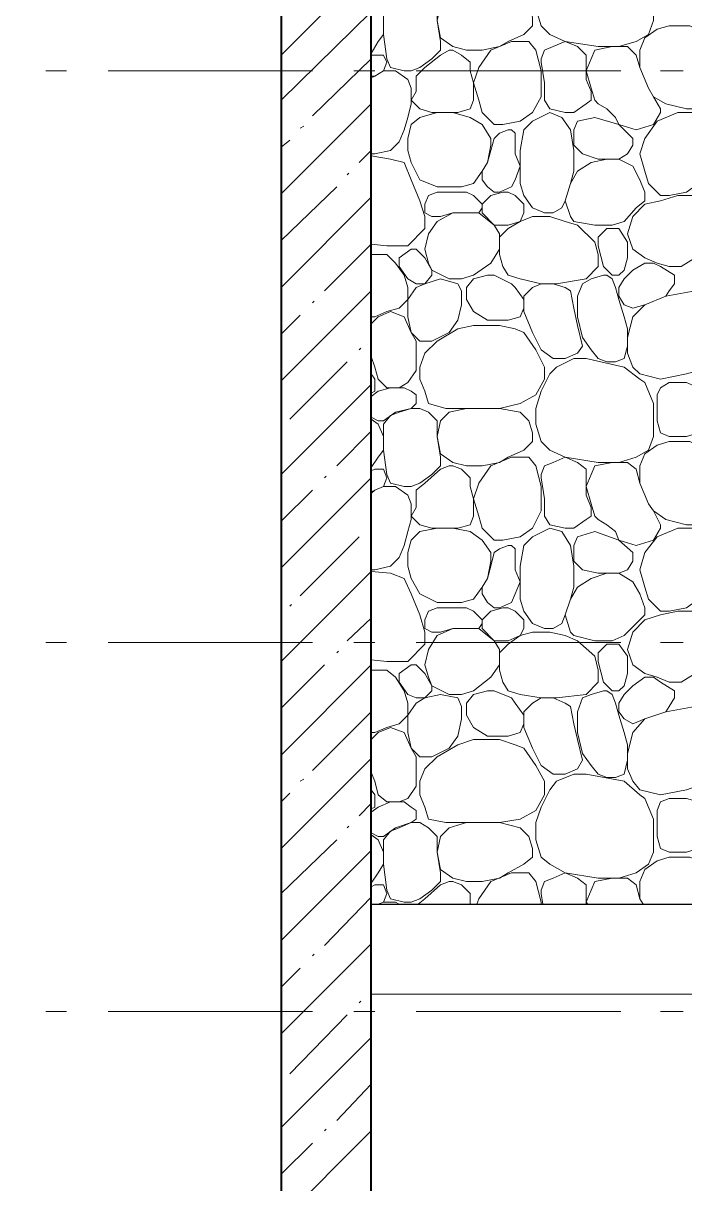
# Model space of a CAD drawing. Header units: millimetres. Extents: x -249154 to 415037, y -45458 to 354837.
# Drawn here: x -190493 to -188875, y 12197 to 15035 of the extents above; entities that cross this region are included whole.
import ezdxf

# ---------------------------------------------------------------- set-up
doc = ezdxf.new("R2010")
doc.units = ezdxf.units.MM

msp = doc.modelspace()

# ---------------------------------------------------------------- linework, layer by layer
at = {"lineweight": 40}
for points in [[(-189641.5, 11949.3), (-189641.5, 12080.6), (-189641.5, 15579.8), (-187938.5, 15579.8), (-187718.2, 15579.8), (-187718.2, 16503.3), (-187718.2, 16723.6), (-187718.2, 18223.3), (-187938.5, 18223.3), (-187938.5, 16723.6), (-191340.3, 16723.6), (-191340.3, 23095.1), (-191560.6, 23095.1), (-191560.6, 16503.3), (-191560.6, 12720.3), (-191560.6, 11868.8)], [(-191560.6, 11750.2), (-191340.3, 11750.2), (-191141.2, 11750.2), (-191141.2, 11970.5), (-191340.3, 11970.5), (-191340.3, 12720.3), (-191340.3, 16503.3), (-189861.8, 16503.3), (-189861.8, 15800.1), (-189861.8, 12080.6), (-189861.8, 11750.2), (-189641.5, 11750.2)]]:
    msp.add_lwpolyline(points, dxfattribs=at)
at = {"lineweight": 30}
msp.add_lwpolyline([(-189641.5, 12881.3), (-187938.5, 12881.3), (-187938.5, 15579.8), (-189641.5, 15579.8)], close=True, dxfattribs=at)
at = {"lineweight": 9}
for points in [[(-189086.5, 14978.3), (-189167, 14991), (-189205.2, 15007.9), (-189226.3, 15029.1), (-189239.1, 15071.5), (-189239.1, 15109.6), (-189226.3, 15151.9), (-189205.2, 15194.3), (-189188.2, 15211.3), (-189145.9, 15232.4), (-189116.2, 15232.4), (-189023, 15211.3), (-188984.9, 15181.6), (-188972.2, 15173.1), (-188951, 15122.3), (-188951, 15079.9), (-188951, 15041.8), (-188963.7, 15007.9), (-188993.3, 14991), (-189035.7, 14978.3)], [(-189611.9, 15041.8), (-189611.9, 15071.5), (-189594.9, 15092.6), (-189573.7, 15101.1), (-189544.1, 15109.6), (-189522.9, 15109.6), (-189501.7, 15101.1), (-189480.5, 15079.9), (-189480.5, 15041.8), (-189472.1, 14991), (-189472.1, 14978.3), (-189472.1, 14969.8), (-189493.2, 14948.6), (-189522.9, 14927.4), (-189544.1, 14918.9), (-189561, 14918.9), (-189594.9, 14927.4), (-189603.4, 14948.6), (-189611.9, 15007.9)], [(-188951, 14855.4), (-188921.3, 14838.5), (-188870.5, 14825.7), (-188819.7, 14825.7), (-188781.5, 14838.5), (-188760.3, 14876.6), (-188760.3, 14918.9), (-188768.8, 14957.1), (-188798.5, 14991), (-188819.7, 15007.9), (-188862, 15029.1), (-188912.9, 15029.1), (-188942.5, 15020.6), (-188972.2, 14999.4), (-188984.9, 14969.8), (-188984.9, 14927.4), (-188963.7, 14876.6)], [(-189370.4, 14817.3), (-189378.9, 14846.9), (-189391.6, 14889.3), (-189378.9, 14927.4), (-189349.2, 14969.8), (-189298.4, 14991), (-189256, 14991), (-189239.1, 14969.8), (-189226.3, 14918.9), (-189226.3, 14855.4), (-189247.5, 14817.3), (-189277.2, 14796.1), (-189319.5, 14787.6), (-189328, 14787.6), (-189340.7, 14787.6)], [(-189103.5, 14868.1), (-189103.5, 14846.9), (-189116.2, 14838.5), (-189145.9, 14817.3), (-189167, 14817.3), (-189205.2, 14825.7), (-189217.9, 14846.9), (-189217.9, 14889.3), (-189226.3, 14940.1), (-189226.3, 14948.6), (-189217.9, 14969.8), (-189196.7, 14978.3), (-189167, 14991), (-189137.4, 14978.3), (-189116.2, 14957.1), (-189116.2, 14940.1), (-189116.2, 14897.8)], [(-189472.1, 14957.1), (-189510.2, 14927.4), (-189531.4, 14906.2), (-189531.4, 14868.1), (-189544.1, 14846.9), (-189522.9, 14825.7), (-189493.2, 14817.3), (-189472.1, 14817.3), (-189429.7, 14817.3), (-189400, 14825.7), (-189391.6, 14846.9), (-189391.6, 14889.3), (-189400, 14918.9), (-189400, 14940.1), (-189421.2, 14957.1), (-189442.4, 14969.8), (-189450.9, 14969.8)], [(-188963.7, 14643.6), (-188972.2, 14673.2), (-188984.9, 14715.6), (-188972.2, 14753.7), (-188942.5, 14796.1), (-188891.7, 14817.3), (-188849.3, 14817.3), (-188832.4, 14796.1), (-188819.7, 14745.3), (-188819.7, 14686), (-188840.8, 14643.6), (-188870.5, 14622.4), (-188912.9, 14613.9), (-188921.3, 14613.9), (-188934, 14613.9)], [(-189035.7, 14787.6), (-189001.8, 14753.7), (-189001.8, 14736.8), (-189014.5, 14715.6), (-189035.7, 14702.9), (-189086.5, 14702.9), (-189124.7, 14715.6), (-189145.9, 14736.8), (-189145.9, 14774.9), (-189137.4, 14796.1), (-189095, 14804.6)], [(-189306.8, 14622.4), (-189319.5, 14622.4), (-189349.2, 14613.9), (-189370.4, 14592.8), (-189370.4, 14571.6), (-189340.7, 14541.9), (-189306.8, 14541.9), (-189277.2, 14550.4), (-189268.7, 14571.6), (-189268.7, 14592.8), (-189289.9, 14613.9)], [(-188972.2, 14592.8), (-188934, 14601.2), (-188891.7, 14613.9), (-188849.3, 14613.9), (-188832.4, 14601.2), (-188811.2, 14571.6), (-188811.2, 14550.4), (-188811.2, 14520.7), (-188832.4, 14491.1), (-188849.3, 14461.4), (-188883.2, 14440.2), (-188912.9, 14440.2), (-188942.5, 14448.7), (-188972.2, 14461.4), (-189001.8, 14482.6), (-189014.5, 14520.7), (-189001.8, 14563.1)], [(-189493.2, 14431.8), (-189501.7, 14448.7), (-189510.2, 14482.6), (-189501.7, 14520.7), (-189480.5, 14550.4), (-189442.4, 14571.6), (-189378.9, 14571.6), (-189340.7, 14541.9), (-189328, 14520.7), (-189328, 14482.6), (-189349.2, 14448.7), (-189391.6, 14419.1), (-189421.2, 14410.6), (-189450.9, 14410.6)], [(-189306.8, 14419.1), (-189319.5, 14440.2), (-189328, 14469.9), (-189328, 14512.3), (-189306.8, 14533.4), (-189277.2, 14550.4), (-189247.5, 14563.1), (-189205.2, 14563.1), (-189167, 14550.4), (-189137.4, 14541.9), (-189095, 14499.6), (-189086.5, 14469.9), (-189086.5, 14440.2), (-189116.2, 14410.6), (-189188.2, 14397.9), (-189226.3, 14397.9), (-189277.2, 14410.6)], [(-189065.4, 14533.4), (-189086.5, 14512.3), (-189086.5, 14491.1), (-189073.8, 14440.2), (-189052.7, 14419.1), (-189035.7, 14419.1), (-189023, 14431.8), (-189014.5, 14461.4), (-189014.5, 14499.6), (-189035.7, 14533.4)], [(-189493.2, 14431.8), (-189493.2, 14419.1), (-189510.2, 14397.9), (-189531.4, 14397.9), (-189552.5, 14410.6), (-189573.7, 14440.2), (-189573.7, 14461.4), (-189544.1, 14482.6), (-189531.4, 14482.6), (-189510.2, 14461.4)], [(-189340.7, 14419.1), (-189357.7, 14419.1), (-189391.6, 14410.6), (-189408.5, 14389.4), (-189408.5, 14359.8), (-189391.6, 14330.1), (-189357.7, 14308.9), (-189306.8, 14308.9), (-189277.2, 14317.4), (-189268.7, 14338.6), (-189268.7, 14359.8), (-189289.9, 14389.4), (-189298.4, 14397.9)], [(-189073.8, 14419.1), (-189065.4, 14419.1), (-189052.7, 14410.6), (-189044.2, 14389.4), (-189035.7, 14359.8), (-189023, 14317.4), (-189014.5, 14287.7), (-189014.5, 14245.4), (-189023, 14215.7), (-189044.2, 14207.2), (-189065.4, 14207.2), (-189086.5, 14215.7), (-189103.5, 14236.9), (-189124.7, 14266.6), (-189137.4, 14317.4), (-189137.4, 14368.2), (-189124.7, 14397.9), (-189103.5, 14410.6)], [(-189510.2, 14397.9), (-189472.1, 14410.6), (-189429.7, 14397.9), (-189421.2, 14380.9), (-189421.2, 14347), (-189429.7, 14308.9), (-189450.9, 14279.3), (-189493.2, 14258.1), (-189522.9, 14258.1), (-189544.1, 14279.3), (-189552.5, 14317.4), (-189552.5, 14359.8), (-189531.4, 14389.4)], [(-189145.9, 14338.6), (-189137.4, 14296.2), (-189124.7, 14245.4), (-189137.4, 14228.4), (-189167, 14215.7), (-189196.7, 14215.7), (-189226.3, 14236.9), (-189247.5, 14279.3), (-189268.7, 14330.1), (-189268.7, 14368.2), (-189247.5, 14389.4), (-189226.3, 14397.9), (-189196.7, 14397.9), (-189167, 14389.4), (-189154.3, 14380.9)], [(-189459.3, 14092.9), (-189501.7, 14105.6), (-189510.2, 14135.2), (-189522.9, 14164.9), (-189522.9, 14194.5), (-189510.2, 14228.4), (-189480.5, 14258.1), (-189429.7, 14287.7), (-189391.6, 14296.2), (-189328, 14296.2), (-189289.9, 14287.7), (-189268.7, 14279.3), (-189239.1, 14236.9), (-189217.9, 14194.5), (-189217.9, 14164.9), (-189239.1, 14126.8), (-189277.2, 14105.6), (-189328, 14092.9), (-189391.6, 14092.9)], [(-189086.5, 13961.5), (-189167, 13974.2), (-189205.2, 13991.2), (-189226.3, 14012.4), (-189239.1, 14054.7), (-189239.1, 14092.9), (-189226.3, 14135.2), (-189205.2, 14177.6), (-189188.2, 14194.5), (-189145.9, 14215.7), (-189116.2, 14215.7), (-189023, 14194.5), (-188984.9, 14164.9), (-188972.2, 14156.4), (-188951, 14105.6), (-188951, 14063.2), (-188951, 14025.1), (-188963.7, 13991.2), (-188993.3, 13974.2), (-189035.7, 13961.5)], [(-188942.5, 14063.2), (-188934, 14033.6), (-188912.9, 14025.1), (-188870.5, 14025.1), (-188840.8, 14033.6), (-188819.7, 14054.7), (-188819.7, 14084.4), (-188832.4, 14126.8), (-188840.8, 14143.7), (-188870.5, 14156.4), (-188912.9, 14156.4), (-188934, 14143.7), (-188942.5, 14126.8)], [(-189611.9, 14025.1), (-189611.9, 14054.7), (-189594.9, 14075.9), (-189573.7, 14084.4), (-189544.1, 14092.9), (-189522.9, 14092.9), (-189501.7, 14084.4), (-189480.5, 14063.2), (-189480.5, 14025.1), (-189472.1, 13974.2), (-189472.1, 13961.5), (-189472.1, 13953.1), (-189493.2, 13931.9), (-189522.9, 13910.7), (-189544.1, 13902.2), (-189561, 13902.2), (-189594.9, 13910.7), (-189603.4, 13931.9), (-189611.9, 13991.2)], [(-188951, 13842.9), (-188921.3, 13821.7), (-188870.5, 13809), (-188819.7, 13809), (-188781.5, 13821.7), (-188760.3, 13859.9), (-188760.3, 13902.2), (-188768.8, 13944.6), (-188798.5, 13974.2), (-188819.7, 13991.2), (-188862, 14012.4), (-188912.9, 14012.4), (-188942.5, 14003.9), (-188972.2, 13982.7), (-188984.9, 13953.1), (-188984.9, 13910.7), (-188963.7, 13859.9)], [(-189370.4, 13800.6), (-189378.9, 13830.2), (-189391.6, 13872.6), (-189378.9, 13910.7), (-189349.2, 13953.1), (-189298.4, 13974.2), (-189256, 13974.2), (-189239.1, 13953.1), (-189226.3, 13902.2), (-189226.3, 13842.9), (-189247.5, 13800.6), (-189277.2, 13779.4), (-189319.5, 13770.9), (-189328, 13770.9), (-189340.7, 13770.9)], [(-189103.5, 13851.4), (-189103.5, 13830.2), (-189116.2, 13821.7), (-189145.9, 13800.6), (-189167, 13800.6), (-189205.2, 13809), (-189217.9, 13830.2), (-189217.9, 13872.6), (-189226.3, 13923.4), (-189226.3, 13931.9), (-189217.9, 13953.1), (-189196.7, 13961.5), (-189167, 13974.2), (-189137.4, 13961.5), (-189116.2, 13944.6), (-189116.2, 13923.4), (-189116.2, 13881)], [(-189472.1, 13944.6), (-189510.2, 13910.7), (-189531.4, 13893.8), (-189531.4, 13851.4), (-189544.1, 13830.2), (-189522.9, 13809), (-189493.2, 13800.6), (-189472.1, 13800.6), (-189429.7, 13800.6), (-189400, 13809), (-189391.6, 13830.2), (-189391.6, 13872.6), (-189400, 13902.2), (-189400, 13923.4), (-189421.2, 13944.6), (-189442.4, 13953.1), (-189450.9, 13953.1)], [(-188963.7, 13626.9), (-188972.2, 13656.5), (-188984.9, 13698.9), (-188972.2, 13741.2), (-188942.5, 13779.4), (-188891.7, 13800.6), (-188849.3, 13800.6), (-188832.4, 13779.4), (-188819.7, 13728.5), (-188819.7, 13669.2), (-188840.8, 13626.9), (-188870.5, 13605.7), (-188912.9, 13597.2), (-188921.3, 13597.2), (-188934, 13597.2)], [(-189035.7, 13770.9), (-189001.8, 13741.2), (-189001.8, 13720.1), (-189014.5, 13698.9), (-189035.7, 13690.4), (-189086.5, 13690.4), (-189124.7, 13698.9), (-189145.9, 13720.1), (-189145.9, 13758.2), (-189137.4, 13779.4), (-189095, 13792.1)], [(-189306.8, 13605.7), (-189319.5, 13605.7), (-189349.2, 13597.2), (-189370.4, 13576), (-189370.4, 13554.8), (-189340.7, 13525.2), (-189306.8, 13525.2), (-189277.2, 13537.9), (-189268.7, 13554.8), (-189268.7, 13576), (-189289.9, 13597.2)], [(-188972.2, 13576), (-188934, 13588.7), (-188891.7, 13597.2), (-188849.3, 13597.2), (-188832.4, 13588.7), (-188811.2, 13554.8), (-188811.2, 13537.9), (-188811.2, 13504), (-188832.4, 13474.4), (-188849.3, 13444.7), (-188883.2, 13423.5), (-188912.9, 13423.5), (-188942.5, 13436.2), (-188972.2, 13444.7), (-189001.8, 13465.9), (-189014.5, 13504), (-189001.8, 13546.4)], [(-189493.2, 13415), (-189501.7, 13436.2), (-189510.2, 13465.9), (-189501.7, 13504), (-189480.5, 13537.9), (-189442.4, 13554.8), (-189378.9, 13554.8), (-189340.7, 13525.2), (-189328, 13504), (-189328, 13465.9), (-189349.2, 13436.2), (-189391.6, 13402.3), (-189421.2, 13393.9), (-189450.9, 13393.9)], [(-189306.8, 13402.3), (-189319.5, 13423.5), (-189328, 13453.2), (-189328, 13495.5), (-189306.8, 13516.7), (-189277.2, 13537.9), (-189247.5, 13546.4), (-189205.2, 13546.4), (-189167, 13537.9), (-189137.4, 13525.2), (-189095, 13487.1), (-189086.5, 13453.2), (-189086.5, 13423.5), (-189116.2, 13393.9), (-189188.2, 13385.4), (-189226.3, 13385.4), (-189277.2, 13393.9)], [(-189065.4, 13516.7), (-189086.5, 13495.5), (-189086.5, 13474.4), (-189073.8, 13423.5), (-189052.7, 13402.3), (-189035.7, 13402.3), (-189023, 13415), (-189014.5, 13444.7), (-189014.5, 13487.1), (-189035.7, 13516.7)], [(-189493.2, 13415), (-189493.2, 13402.3), (-189510.2, 13385.4), (-189531.4, 13385.4), (-189552.5, 13393.9), (-189573.7, 13423.5), (-189573.7, 13444.7), (-189544.1, 13465.9), (-189531.4, 13465.9), (-189510.2, 13444.7)], [(-189340.7, 13402.3), (-189357.7, 13402.3), (-189391.6, 13393.9), (-189408.5, 13372.7), (-189408.5, 13343), (-189391.6, 13313.4), (-189357.7, 13292.2), (-189306.8, 13292.2), (-189277.2, 13300.7), (-189268.7, 13321.8), (-189268.7, 13343), (-189289.9, 13372.7), (-189298.4, 13385.4)], [(-189073.8, 13402.3), (-189065.4, 13402.3), (-189052.7, 13393.9), (-189044.2, 13372.7), (-189035.7, 13343), (-189023, 13300.7), (-189014.5, 13271), (-189014.5, 13232.9), (-189023, 13199), (-189044.2, 13190.5), (-189065.4, 13190.5), (-189086.5, 13199), (-189103.5, 13220.2), (-189124.7, 13249.8), (-189137.4, 13300.7), (-189137.4, 13351.5), (-189124.7, 13385.4), (-189103.5, 13393.9)], [(-189510.2, 13385.4), (-189472.1, 13393.9), (-189429.7, 13385.4), (-189421.2, 13364.2), (-189421.2, 13334.6), (-189429.7, 13292.2), (-189450.9, 13262.5), (-189493.2, 13241.4), (-189522.9, 13241.4), (-189544.1, 13262.5), (-189552.5, 13300.7), (-189552.5, 13343), (-189531.4, 13372.7)], [(-189145.9, 13321.8), (-189137.4, 13283.7), (-189124.7, 13232.9), (-189137.4, 13211.7), (-189167, 13199), (-189196.7, 13199), (-189226.3, 13220.2), (-189247.5, 13262.5), (-189268.7, 13313.4), (-189268.7, 13351.5), (-189247.5, 13372.7), (-189226.3, 13385.4), (-189196.7, 13385.4), (-189167, 13372.7), (-189154.3, 13364.2)], [(-189459.3, 13080.4), (-189501.7, 13088.8), (-189510.2, 13118.5), (-189522.9, 13148.2), (-189522.9, 13182), (-189510.2, 13211.7), (-189480.5, 13241.4), (-189429.7, 13271), (-189391.6, 13283.7), (-189328, 13283.7), (-189289.9, 13271), (-189268.7, 13262.5), (-189239.1, 13220.2), (-189217.9, 13182), (-189217.9, 13148.2), (-189239.1, 13110), (-189277.2, 13088.8), (-189328, 13080.4), (-189391.6, 13080.4)], [(-189086.5, 12944.8), (-189167, 12957.5), (-189205.2, 12978.7), (-189226.3, 12995.6), (-189239.1, 13038), (-189239.1, 13080.4), (-189226.3, 13118.5), (-189205.2, 13160.9), (-189188.2, 13182), (-189145.9, 13199), (-189116.2, 13199), (-189023, 13182), (-188984.9, 13148.2), (-188972.2, 13139.7), (-188951, 13088.8), (-188951, 13046.5), (-188951, 13008.4), (-188963.7, 12978.7), (-188993.3, 12957.5), (-189035.7, 12944.8)], [(-188942.5, 13046.5), (-188934, 13016.8), (-188912.9, 13008.4), (-188870.5, 13008.4), (-188840.8, 13016.8), (-188819.7, 13038), (-188819.7, 13067.7), (-188832.4, 13110), (-188840.8, 13131.2), (-188870.5, 13139.7), (-188912.9, 13139.7), (-188934, 13131.2), (-188942.5, 13110)], [(-189611.9, 13008.4), (-189611.9, 13038), (-189594.9, 13059.2), (-189573.7, 13067.7), (-189544.1, 13080.4), (-189522.9, 13080.4), (-189501.7, 13067.7), (-189480.5, 13046.5), (-189480.5, 13008.4), (-189472.1, 12957.5), (-189472.1, 12944.8), (-189472.1, 12936.3), (-189493.2, 12915.2), (-189522.9, 12894), (-189544.1, 12885.5), (-189561, 12885.5), (-189594.9, 12894), (-189603.4, 12915.2), (-189611.9, 12978.7)]]:
    msp.add_lwpolyline(points, close=True, dxfattribs=at)
for points in [[(-189328, 15109.6), (-189277.2, 15101.1), (-189256, 15079.9), (-189247.5, 15050.3), (-189247.5, 15029.1), (-189268.7, 15007.9), (-189306.8, 14991), (-189328, 14978.3), (-189370.4, 14969.8), (-189408.5, 14969.8), (-189442.4, 14978.3), (-189472.1, 14999.4), (-189480.5, 15041.8), (-189472.1, 15079.9), (-189450.9, 15101.1), (-189408.5, 15109.6), (-189349.2, 15109.6)], [(-189861.8, 14846.9), (-189641.5, 15063)], [(-189861.8, 14957.1), (-189755.9, 15063)], [(-189641.5, 14961.3), (-189624.6, 14991), (-189611.9, 15007.9)], [(-188984.9, 14927.4), (-188993.3, 14957.1), (-189014.5, 14978.3), (-189052.7, 14978.3), (-189095, 14969.8), (-189103.5, 14948.6), (-189116.2, 14918.9), (-189103.5, 14876.6), (-189095, 14846.9), (-189086.5, 14838.5), (-189065.4, 14825.7), (-189044.2, 14804.6), (-189035.7, 14787.6), (-188993.3, 14774.9), (-188951, 14787.6), (-188934, 14817.3), (-188934, 14825.7), (-188951, 14855.4)], [(-189785.5, 14808.8), (-189641.5, 14948.6)], [(-189641.5, 14957.1), (-189633, 14957.1), (-189611.9, 14957.1), (-189603.4, 14940.1), (-189611.9, 14918.9), (-189633, 14906.2), (-189641.5, 14906.2)], [(-190437.9, 14918.9), (-190387.1, 14918.9)], [(-190285.4, 14918.9), (-189785.5, 14918.9)], [(-189683.9, 14918.9), (-189633, 14918.9)], [(-189641.5, 14715.6), (-189633, 14715.6), (-189594.9, 14724.1), (-189573.7, 14745.3), (-189561, 14774.9), (-189552.5, 14804.6), (-189544.1, 14838.5), (-189544.1, 14876.6), (-189552.5, 14897.8), (-189582.2, 14918.9), (-189611.9, 14918.9), (-189633, 14906.2), (-189641.5, 14902)], [(-189531.4, 14918.9), (-189031.5, 14918.9)], [(-188934, 14918.9), (-188879, 14918.9)], [(-189861.8, 14618.2), (-189641.5, 14838.5)], [(-189357.7, 14694.4), (-189370.4, 14673.2), (-189391.6, 14643.6), (-189421.2, 14635.1), (-189480.5, 14635.1), (-189522.9, 14652.1), (-189544.1, 14694.4), (-189552.5, 14724.1), (-189552.5, 14753.7), (-189544.1, 14787.6), (-189522.9, 14804.6), (-189480.5, 14817.3), (-189442.4, 14817.3), (-189400, 14804.6), (-189370.4, 14787.6), (-189349.2, 14753.7), (-189349.2, 14736.8), (-189357.7, 14694.4), (-189349.2, 14724.1), (-189340.7, 14753.7), (-189328, 14766.4), (-189306.8, 14774.9), (-189298.4, 14774.9), (-189289.9, 14766.4), (-189289.9, 14715.6), (-189277.2, 14686), (-189289.9, 14652.1), (-189298.4, 14635.1), (-189328, 14622.4), (-189340.7, 14622.4), (-189357.7, 14635.1), (-189370.4, 14652.1), (-189370.4, 14673.2)], [(-189167, 14601.2), (-189175.5, 14584.3), (-189196.7, 14571.6), (-189217.9, 14571.6), (-189247.5, 14584.3), (-189268.7, 14613.9), (-189277.2, 14643.6), (-189277.2, 14673.2), (-189277.2, 14724.1), (-189268.7, 14774.9), (-189247.5, 14796.1), (-189205.2, 14817.3), (-189175.5, 14804.6), (-189154.3, 14774.9), (-189145.9, 14724.1), (-189145.9, 14673.2), (-189154.3, 14643.6)], [(-189815.2, 14779.1), (-189806.7, 14783.4)], [(-189861.8, 14732.5), (-189840.6, 14749.5)], [(-189671.2, 14694.4), (-189641.5, 14724.1)], [(-189641.5, 14495.3), (-189603.4, 14491.1), (-189552.5, 14491.1), (-189510.2, 14533.4), (-189510.2, 14563.1), (-189522.9, 14601.2), (-189544.1, 14652.1), (-189561, 14694.4), (-189594.9, 14702.9), (-189641.5, 14711.4)], [(-189145.9, 14550.4), (-189154.3, 14563.1), (-189167, 14601.2), (-189154.3, 14643.6), (-189137.4, 14673.2), (-189103.5, 14694.4), (-189065.4, 14702.9), (-189035.7, 14702.9), (-189001.8, 14686), (-188984.9, 14652.1), (-188972.2, 14622.4), (-188972.2, 14601.2), (-188993.3, 14584.3), (-189023, 14550.4), (-189052.7, 14541.9), (-189095, 14541.9), (-189145.9, 14550.4), (-189095, 14541.9)], [(-189700.8, 14664.8), (-189696.6, 14669)], [(-189861.8, 14503.8), (-189726.2, 14635.1)], [(-189370.4, 14592.8), (-189391.6, 14613.9), (-189408.5, 14622.4), (-189450.9, 14622.4), (-189480.5, 14622.4), (-189501.7, 14613.9), (-189510.2, 14592.8), (-189510.2, 14571.6), (-189493.2, 14563.1), (-189472.1, 14563.1), (-189442.4, 14571.6), (-189378.9, 14571.6), (-189370.4, 14584.3)], [(-189861.8, 14389.4), (-189641.5, 14609.7)], [(-189755.9, 14380.9), (-189641.5, 14495.3)], [(-189641.5, 14469.9), (-189603.4, 14469.9), (-189582.2, 14448.7), (-189561, 14419.1), (-189552.5, 14389.4), (-189552.5, 14359.8), (-189573.7, 14338.6), (-189603.4, 14330.1), (-189633, 14317.4), (-189641.5, 14317.4)], [(-188739.2, 14359.8), (-188781.5, 14380.9), (-188849.3, 14380.9), (-188921.3, 14368.2), (-188912.9, 14380.9), (-188900.1, 14397.9), (-188900.1, 14419.1), (-188934, 14440.2), (-188951, 14448.7), (-188972.2, 14448.7), (-189001.8, 14431.8), (-189023, 14410.6), (-189035.7, 14389.4), (-189035.7, 14368.2), (-189023, 14347), (-189001.8, 14338.6), (-188972.2, 14347), (-188921.3, 14368.2)], [(-189861.8, 14160.6), (-189641.5, 14380.9)], [(-188696.8, 14380.9), (-188718, 14359.8), (-188739.2, 14359.8), (-188730.7, 14330.1), (-188730.7, 14266.6), (-188760.3, 14228.4), (-188811.2, 14194.5), (-188870.5, 14177.6), (-188934, 14164.9), (-188984.9, 14177.6), (-189001.8, 14194.5), (-189014.5, 14228.4), (-189014.5, 14266.6), (-189001.8, 14317.4), (-188972.2, 14347)], [(-189785.5, 14351.3), (-189781.3, 14355.5)], [(-189137.4, 14317.4), (-189137.4, 14359.8)], [(-189861.8, 14275), (-189815.2, 14321.6)], [(-189641.5, 14300.4), (-189624.6, 14317.4), (-189594.9, 14330.1), (-189561, 14317.4), (-189544.1, 14279.3), (-189531.4, 14258.1), (-189531.4, 14228.4), (-189531.4, 14186.1), (-189552.5, 14156.4), (-189573.7, 14143.7), (-189603.4, 14143.7), (-189624.6, 14164.9), (-189633, 14194.5), (-189641.5, 14220)], [(-189641.5, 14266.6), (-189641.5, 14266.6)], [(-189671.2, 14236.9), (-189666.9, 14241.1)], [(-189840.6, 14067.4), (-189700.8, 14207.2)], [(-189641.5, 14177.6), (-189633, 14164.9), (-189633, 14135.2), (-189641.5, 14131)], [(-189861.8, 13931.9), (-189641.5, 14152.2)], [(-189641.5, 14071.7), (-189624.6, 14063.2), (-189611.9, 14063.2), (-189582.2, 14084.4), (-189544.1, 14092.9), (-189531.4, 14105.6), (-189531.4, 14126.8), (-189544.1, 14135.2), (-189561, 14143.7), (-189594.9, 14143.7), (-189624.6, 14135.2), (-189641.5, 14122.5)], [(-189328, 14092.9), (-189277.2, 14084.4), (-189256, 14063.2), (-189247.5, 14033.6), (-189247.5, 14012.4), (-189268.7, 13991.2), (-189306.8, 13974.2), (-189328, 13961.5), (-189370.4, 13953.1), (-189408.5, 13953.1), (-189442.4, 13961.5), (-189472.1, 13982.7), (-189480.5, 14025.1), (-189472.1, 14063.2), (-189450.9, 14084.4), (-189408.5, 14092.9), (-189349.2, 14092.9)], [(-189611.9, 14025.1), (-189624.6, 14054.7), (-189641.5, 14067.4)], [(-189726.2, 13953.1), (-189641.5, 14037.8)], [(-189641.5, 13948.8), (-189624.6, 13974.2), (-189611.9, 13991.2)], [(-189641.5, 13940.4), (-189633, 13944.6), (-189611.9, 13944.6), (-189603.4, 13923.4), (-189611.9, 13902.2), (-189633, 13893.8), (-189641.5, 13889.5)], [(-188984.9, 13910.7), (-188993.3, 13944.6), (-189014.5, 13961.5), (-189052.7, 13961.5), (-189095, 13953.1), (-189103.5, 13931.9), (-189116.2, 13902.2), (-189103.5, 13859.9), (-189095, 13830.2), (-189086.5, 13821.7), (-189065.4, 13809), (-189044.2, 13792.1), (-189035.7, 13770.9), (-188993.3, 13758.2), (-188951, 13770.9), (-188934, 13800.6), (-188934, 13809), (-188951, 13842.9)], [(-189861.8, 13703.1), (-189641.5, 13923.4)], [(-189755.9, 13923.4), (-189751.7, 13927.6)], [(-189861.8, 13817.5), (-189785.5, 13893.8)], [(-189641.5, 13698.9), (-189633, 13698.9), (-189594.9, 13707.4), (-189573.7, 13728.5), (-189561, 13758.2), (-189552.5, 13792.1), (-189544.1, 13821.7), (-189544.1, 13859.9), (-189552.5, 13881), (-189582.2, 13902.2), (-189611.9, 13902.2), (-189633, 13893.8), (-189641.5, 13885.3)], [(-189641.5, 13809), (-189641.5, 13809)], [(-189357.7, 13677.7), (-189370.4, 13656.5), (-189391.6, 13626.9), (-189421.2, 13618.4), (-189480.5, 13618.4), (-189522.9, 13639.6), (-189544.1, 13677.7), (-189552.5, 13707.4), (-189552.5, 13741.2), (-189544.1, 13770.9), (-189522.9, 13792.1), (-189480.5, 13800.6), (-189442.4, 13800.6), (-189400, 13792.1), (-189370.4, 13770.9), (-189349.2, 13741.2), (-189349.2, 13720.1), (-189357.7, 13677.7), (-189349.2, 13707.4), (-189340.7, 13741.2), (-189328, 13749.7), (-189306.8, 13758.2), (-189298.4, 13758.2), (-189289.9, 13749.7), (-189289.9, 13698.9), (-189277.2, 13669.2), (-189289.9, 13639.6), (-189298.4, 13618.4), (-189328, 13605.7), (-189340.7, 13605.7), (-189357.7, 13618.4), (-189370.4, 13639.6), (-189370.4, 13656.5)], [(-189167, 13588.7), (-189175.5, 13567.6), (-189196.7, 13554.8), (-189217.9, 13554.8), (-189247.5, 13567.6), (-189268.7, 13597.2), (-189277.2, 13626.9), (-189277.2, 13656.5), (-189277.2, 13707.4), (-189268.7, 13758.2), (-189247.5, 13779.4), (-189205.2, 13800.6), (-189175.5, 13792.1), (-189154.3, 13758.2), (-189145.9, 13707.4), (-189145.9, 13656.5), (-189154.3, 13626.9)], [(-189815.2, 13635.3), (-189671.2, 13779.4)], [(-189861.8, 13474.4), (-189641.5, 13694.6)], [(-189641.5, 13478.6), (-189603.4, 13474.4), (-189552.5, 13474.4), (-189510.2, 13516.7), (-189510.2, 13546.4), (-189522.9, 13588.7), (-189544.1, 13639.6), (-189561, 13677.7), (-189594.9, 13690.4), (-189641.5, 13694.6)], [(-189145.9, 13537.9), (-189154.3, 13546.4), (-189167, 13588.7), (-189154.3, 13626.9), (-189137.4, 13656.5), (-189103.5, 13677.7), (-189065.4, 13690.4), (-189035.7, 13690.4), (-189001.8, 13669.2), (-188984.9, 13639.6), (-188972.2, 13605.7), (-188972.2, 13588.7), (-188993.3, 13567.6), (-189023, 13537.9), (-189052.7, 13525.2), (-189095, 13525.2), (-189145.9, 13537.9), (-189095, 13525.2)], [(-189840.6, 13609.9), (-189836.4, 13614.2)], [(-189370.4, 13576), (-189391.6, 13597.2), (-189408.5, 13605.7), (-189450.9, 13605.7), (-189480.5, 13605.7), (-189501.7, 13597.2), (-189510.2, 13576), (-189510.2, 13554.8), (-189493.2, 13546.4), (-189472.1, 13546.4), (-189442.4, 13554.8), (-189378.9, 13554.8), (-189370.4, 13567.6)], [(-189700.8, 13525.2), (-189641.5, 13580.3)], [(-190437.9, 13521), (-190387.1, 13521)], [(-190285.4, 13521), (-189785.5, 13521)], [(-189683.9, 13521), (-189633, 13521)], [(-189531.4, 13521), (-189031.5, 13521)], [(-188934, 13521), (-188879, 13521)], [(-189726.2, 13495.5), (-189722, 13499.8)], [(-189861.8, 13245.6), (-189641.5, 13465.9)], [(-189861.8, 13360), (-189755.9, 13465.9)], [(-189641.5, 13453.2), (-189603.4, 13453.2), (-189582.2, 13436.2), (-189561, 13402.3), (-189552.5, 13372.7), (-189552.5, 13343), (-189573.7, 13321.8), (-189603.4, 13313.4), (-189633, 13300.7), (-189641.5, 13300.7)], [(-188739.2, 13343), (-188781.5, 13364.2), (-188849.3, 13364.2), (-188921.3, 13351.5), (-188912.9, 13364.2), (-188900.1, 13385.4), (-188900.1, 13402.3), (-188934, 13423.5), (-188951, 13436.2), (-188972.2, 13436.2), (-189001.8, 13415), (-189023, 13393.9), (-189035.7, 13372.7), (-189035.7, 13351.5), (-189023, 13334.6), (-189001.8, 13321.8), (-188972.2, 13334.6), (-188921.3, 13351.5)], [(-189785.5, 13207.5), (-189641.5, 13351.5)], [(-189137.4, 13300.7), (-189137.4, 13343)], [(-188696.8, 13364.2), (-188718, 13343), (-188739.2, 13343), (-188730.7, 13313.4), (-188730.7, 13249.8), (-188760.3, 13211.7), (-188811.2, 13182), (-188870.5, 13160.9), (-188934, 13148.2), (-188984.9, 13160.9), (-189001.8, 13182), (-189014.5, 13211.7), (-189014.5, 13249.8), (-189001.8, 13300.7), (-188972.2, 13334.6)], [(-189641.5, 13283.7), (-189624.6, 13300.7), (-189594.9, 13313.4), (-189561, 13300.7), (-189544.1, 13262.5), (-189531.4, 13241.4), (-189531.4, 13211.7), (-189531.4, 13169.3), (-189552.5, 13139.7), (-189573.7, 13131.2), (-189603.4, 13131.2), (-189624.6, 13148.2), (-189633, 13182), (-189641.5, 13203.2)], [(-189861.8, 13016.8), (-189641.5, 13237.1)], [(-189815.2, 13182), (-189806.7, 13186.3)], [(-189861.8, 13131.2), (-189840.6, 13152.4)], [(-189641.5, 13160.9), (-189633, 13148.2), (-189633, 13118.5), (-189641.5, 13114.3)], [(-189671.2, 13097.3), (-189641.5, 13127)], [(-189641.5, 13055), (-189624.6, 13046.5), (-189611.9, 13046.5), (-189582.2, 13067.7), (-189544.1, 13080.4), (-189531.4, 13088.8), (-189531.4, 13110), (-189544.1, 13118.5), (-189561, 13131.2), (-189594.9, 13131.2), (-189624.6, 13118.5), (-189641.5, 13105.8)], [(-189700.8, 13067.7), (-189696.6, 13071.9)], [(-189328, 13080.4), (-189277.2, 13067.7), (-189256, 13046.5), (-189247.5, 13016.8), (-189247.5, 12995.6), (-189268.7, 12978.7), (-189306.8, 12957.5), (-189328, 12944.8), (-189370.4, 12936.3), (-189408.5, 12936.3), (-189442.4, 12944.8), (-189472.1, 12966), (-189480.5, 13008.4), (-189472.1, 13046.5), (-189450.9, 13067.7), (-189408.5, 13080.4), (-189349.2, 13080.4)], [(-189861.8, 12906.7), (-189726.2, 13038)], [(-189611.9, 13008.4), (-189624.6, 13038), (-189641.5, 13050.7)], [(-189861.8, 12792.3), (-189641.5, 13012.6)], [(-189641.5, 12932.1), (-189624.6, 12957.5), (-189611.9, 12978.7)], [(-188760.3, 12881.3), (-188760.3, 12885.5), (-188768.8, 12927.9), (-188798.5, 12957.5), (-188819.7, 12978.7), (-188862, 12995.6), (-188912.9, 12995.6), (-188942.5, 12987.2), (-188972.2, 12966), (-188984.9, 12936.3), (-188984.9, 12894), (-188976.4, 12881.3)], [(-189383.1, 12881.3), (-189378.9, 12894), (-189349.2, 12936.3), (-189298.4, 12957.5), (-189256, 12957.5), (-189239.1, 12936.3), (-189226.3, 12885.5), (-189226.3, 12881.3)], [(-189222.1, 12881.3), (-189226.3, 12906.7), (-189226.3, 12915.2), (-189217.9, 12936.3), (-189196.7, 12944.8), (-189167, 12957.5), (-189137.4, 12944.8), (-189116.2, 12927.9), (-189116.2, 12906.7), (-189116.2, 12881.3)], [(-188984.9, 12894), (-188993.3, 12927.9), (-189014.5, 12944.8), (-189052.7, 12944.8), (-189095, 12936.3), (-189103.5, 12915.2), (-189116.2, 12885.5), (-189112, 12881.3)], [(-189573.7, 12881.3), (-189582.2, 12885.5), (-189611.9, 12885.5), (-189624.6, 12881.3), (-189611.9, 12885.5), (-189603.4, 12906.7), (-189611.9, 12927.9), (-189633, 12927.9), (-189641.5, 12923.6)], [(-189400, 12881.3), (-189400, 12885.5), (-189400, 12906.7), (-189421.2, 12927.9), (-189442.4, 12936.3), (-189450.9, 12936.3), (-189472.1, 12927.9), (-189510.2, 12894), (-189527.1, 12881.3)], [(-189755.9, 12779.6), (-189641.5, 12898.2)], [(-188239.3, 12881.3), (-188239.3, 12661), (-189641.5, 12661), (-189641.5, 12881.3)], [(-189861.8, 12563.5), (-189641.5, 12783.8)], [(-189785.5, 12754.2), (-189781.3, 12758.4)], [(-189861.8, 12677.9), (-189815.2, 12724.5)], [(-189641.5, 12665.2), (-189641.5, 12669.5)], [(-189671.2, 12639.8), (-189666.9, 12644)], [(-190437.9, 12618.6), (-190387.1, 12618.6)], [(-190285.4, 12618.6), (-189785.5, 12618.6)], [(-189840.6, 12466.1), (-189700.8, 12610.1)], [(-189683.9, 12618.6), (-189633, 12618.6)], [(-189531.4, 12618.6), (-189031.5, 12618.6)], [(-188934, 12618.6), (-188879, 12618.6)], [(-189861.8, 12334.8), (-189641.5, 12555.1)], [(-189726.2, 12351.7), (-189641.5, 12440.7)], [(-189861.8, 12106), (-189641.5, 12326.3)], [(-189755.9, 12326.3), (-189751.7, 12330.5)], [(-189861.8, 12220.4), (-189785.5, 12296.7)], [(-189641.5, 12211.9), (-189641.5, 12211.9)]]:
    msp.add_lwpolyline(points, dxfattribs=at)

doc.saveas('drawing.dxf')
